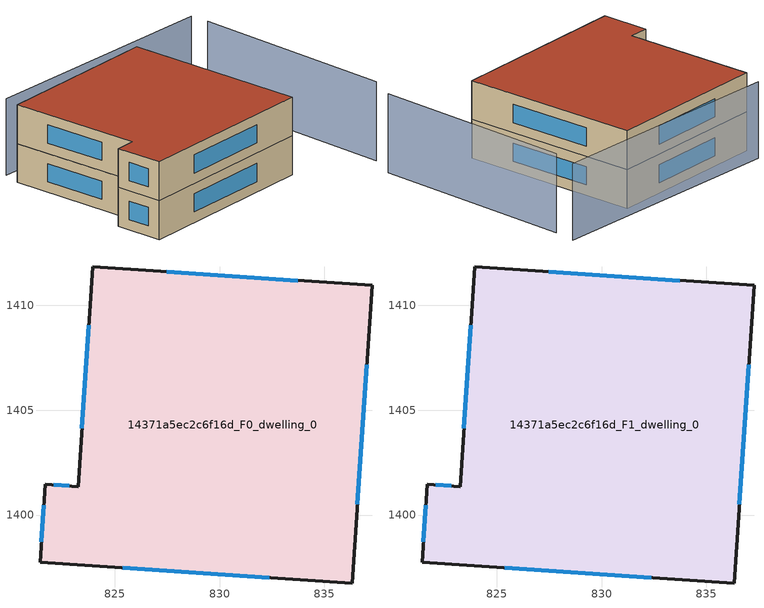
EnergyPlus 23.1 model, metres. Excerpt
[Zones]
14371a5ec2c6f16d_F0_dwelling_0
 floor ground (EU_floor_Construction): 837.27,1410.95 836.33,1396.76 821.43,1397.75 821.68,1401.46 823.25,1401.36 823.94,1411.84 z0
 wall outside (EU_wall_Construction): 823.94,1411.84 823.25,1401.36 821.68,1401.46 821.43,1397.75 836.33,1396.76 837.27,1410.95 823.94,1411.84 z0:3
 window (EU_Window_Construction): 823.76,1409.05 823.43,1404.14 / 833.73,1411.19 827.48,1411.6 / 836.58,1400.53 837.02,1407.18 / 825.39,1397.48 832.37,1397.02 / 821.61,1400.48 821.5,1398.73 / 822.83,1401.39 822.1,1401.44 z0.8:2.2
14371a5ec2c6f16d_F1_dwelling_0
 floor to 14371a5ec2c6f16d_F0_dwelling_0 (EU_floor_Construction): 837.27,1410.95 836.33,1396.76 821.43,1397.75 821.68,1401.46 823.25,1401.36 823.94,1411.84 z3
 wall outside (EU_wall_Construction): 823.94,1411.84 823.25,1401.36 821.68,1401.46 821.43,1397.75 836.33,1396.76 837.27,1410.95 823.94,1411.84 z3:6
 window (EU_Window_Construction): 823.76,1409.05 823.43,1404.14 / 833.73,1411.19 827.48,1411.6 / 836.58,1400.53 837.02,1407.18 / 825.39,1397.48 832.37,1397.02 / 821.61,1400.48 821.5,1398.73 / 822.83,1401.39 822.1,1401.44 z3.8:5.2
 roof outside (EU_roof_Construction): 836.33,1396.76 837.27,1410.95 823.94,1411.84 823.25,1401.36 821.68,1401.46 821.43,1397.75 z6
shading: 841.84,1393.38 843.69,1409.33 z0:6.1; 844.11,1411.06 824.55,1413.27 z0:5.9
[Building]
EU S2 Campaign: North Axis=0; Terrain=City; Solar Distribution=FullExterior
[Site:Location]
Cape.Town.Intl.AP: Latitude=-33.965; Longitude=18.602; Time Zone=2; Elevation=46
[SizingPeriod:WeatherFileDays]
AnnualSizingPeriod: Begin Month=1; Begin Day of Month=1; End Month=12; End Day of Month=31; Day of Week for Start Day=Monday; Use Weather File Daylight Saving Period=No; Use Weather File Rain and Snow Indicators=No
[MATERIAL]
EU_InternalMass_Material: Roughness=MediumRough; Thickness=0.1; Conductivity=1; Density=1800; Specific Heat=900; Thermal Absorptance=0.9; Solar Absorptance=0.7; Visible Absorptance=0.7
[MATERIAL:NOMASS] Roughness=MediumRough; Thermal Absorptance=0.9; Solar Absorptance=0.7; Visible Absorptance=0.7
Name | Thermal Resistance
EU_wall_NoMass | 0.49467
EU_roof_NoMass | 0.448442
EU_floor_NoMass | 1.33616
[WINDOWMATERIAL:SIMPLEGLAZINGSYSTEM]
EU_Window_SimpleGlazing: UFactor=4.49049; Solar Heat Gain Coefficient=0.75; Visible Transmittance=0.75
[CONSTRUCTION]
EU_wall_Construction: EU_wall_NoMass
EU_roof_Construction: EU_roof_NoMass
EU_floor_Construction: EU_floor_NoMass
EU_Window_Construction: EU_Window_SimpleGlazing
EU_InternalMass_Construction: EU_InternalMass_Material
[ZONE] Type=1; Multiplier=1; Ceiling Height=autocalculate; Floor Area=autocalculate; Part of Total Floor Area=Yes
Name | Volume
14371a5ec2c6f16d_F0_dwelling_0 | 587.733
14371a5ec2c6f16d_F1_dwelling_0 | 587.734
[INTERNALMASS] Construction=EU_InternalMass_Construction; Surface Area=195.911
Name | Zone or ZoneList
14371a5ec2c6f16d_F0_dwelling_0_EU_InternalMass | 14371a5ec2c6f16d_F0_dwelling_0
14371a5ec2c6f16d_F1_dwelling_0_EU_InternalMass | 14371a5ec2c6f16d_F1_dwelling_0
[OTHEREQUIPMENT] Fuel Type=Electricity; Design Level Calculation Method=Watts/Area; Power per Zone Floor Area=1; Fraction Latent=0; Fraction Radiant=0; Fraction Lost=0; Carbon Dioxide Generation Rate=0; EndUse Subcategory=EU_Step8_InternalGains
Name | Zone or ZoneList or Space or SpaceList | Schedule
EU_Step8_InternalGain_14371a5ec2c6f16d_F0_dwelling_0_f000 | 14371a5ec2c6f16d_F0_dwelling_0 | EU_Step8_GainSchedule_14371a5ec2c6f16d_F0_dwelling_0_f000
EU_Step8_InternalGain_14371a5ec2c6f16d_F1_dwelling_0_f000 | 14371a5ec2c6f16d_F1_dwelling_0 | EU_Step8_GainSchedule_14371a5ec2c6f16d_F1_dwelling_0_f000
[ZONEVENTILATION:DESIGNFLOWRATE] Schedule=EU_AlwaysOn; Design Flow Rate Calculation Method=AirChanges/Hour; Air Changes per Hour=0.665257; Ventilation Type=Natural; Fan Pressure Rise=0; Fan Total Efficiency=1; Constant Term Coefficient=1; Temperature Term Coefficient=0; Velocity Term Coefficient=0; Velocity Squared Term Coefficient=0; Minimum Indoor Temperature=-100; Maximum Indoor Temperature=100; Delta Temperature=-100; Minimum Outdoor Temperature=-100; Maximum Outdoor Temperature=100; Maximum Wind Speed=40
Name | Zone or ZoneList or Space or SpaceList
EU_ConstantAir_14371a5ec2c6f16d_F0_dwelling_0 | 14371a5ec2c6f16d_F0_dwelling_0
EU_ConstantAir_14371a5ec2c6f16d_F1_dwelling_0 | 14371a5ec2c6f16d_F1_dwelling_0
[HVACTEMPLATE:THERMOSTAT] Constant Heating Setpoint=20; Constant Cooling Setpoint=50
EU_HeatOnly_14371a5ec2c6f16d_F0_dwelling_0; EU_HeatOnly_14371a5ec2c6f16d_F1_dwelling_0
[HVACTEMPLATE:ZONE:IDEALLOADSAIRSYSTEM] System Availability Schedule=EU_AlwaysOn; Maximum Heating Supply Air Temperature=50; Minimum Cooling Supply Air Temperature=13; Maximum Heating Supply Air Humidity Ratio=0.0156; Minimum Cooling Supply Air Humidity Ratio=0.0077; Heating Limit=NoLimit; Cooling Limit=NoLimit; Heating Availability Schedule=EU_AlwaysOn; Cooling Availability Schedule=EU_CoolingOff; Dehumidification Control Type=ConstantSensibleHeatRatio; Cooling Sensible Heat Ratio=0.7; Dehumidification Setpoint=60; Humidification Control Type=None; Humidification Setpoint=30; Outdoor Air Method=None; Outdoor Air Flow Rate per Person=0.00944; Outdoor Air Flow Rate per Zone Floor Area=0; Outdoor Air Flow Rate per Zone=0; Demand Controlled Ventilation Type=None; Outdoor Air Economizer Type=NoEconomizer; Heat Recovery Type=None; Sensible Heat Recovery Effectiveness=0.7; Latent Heat Recovery Effectiveness=0.65
Name | Template Thermostat
14371a5ec2c6f16d_F0_dwelling_0 | EU_HeatOnly_14371a5ec2c6f16d_F0_dwelling_0
14371a5ec2c6f16d_F1_dwelling_0 | EU_HeatOnly_14371a5ec2c6f16d_F1_dwelling_0
[SIZING:ZONE] Zone Cooling Design Supply Air Temperature Input Method=SupplyAirTemperature; Zone Cooling Design Supply Air Temperature=13; Zone Heating Design Supply Air Temperature Input Method=SupplyAirTemperature; Zone Heating Design Supply Air Temperature=50; Zone Cooling Design Supply Air Humidity Ratio=0.008; Zone Heating Design Supply Air Humidity Ratio=0.008; Cooling Design Air Flow Method=DesignDay; Cooling Design Air Flow Rate=0; Cooling Minimum Air Flow per Zone Floor Area=0.000762; Cooling Minimum Air Flow=0; Cooling Minimum Air Flow Fraction=0.2; Heating Design Air Flow Method=DesignDay; Heating Design Air Flow Rate=0; Heating Maximum Air Flow per Zone Floor Area=0.002032; Heating Maximum Air Flow=0.141576; Heating Maximum Air Flow Fraction=0.3; Account for Dedicated Outdoor Air System=No; Dedicated Outdoor Air System Control Strategy=NeutralSupplyAir; Dedicated Outdoor Air Low Setpoint Temperature for Design=autosize; Dedicated Outdoor Air High Setpoint Temperature for Design=autosize; Zone Load Sizing Method=Sensible Load Only No Latent Load; Zone Latent Cooling Design Supply Air Humidity Ratio Input Method=HumidityRatioDifference; Zone Cooling Design Supply Air Humidity Ratio Difference=0.005; Zone Latent Heating Design Supply Air Humidity Ratio Input Method=HumidityRatioDifference; Zone Humidification Design Supply Air Humidity Ratio Difference=0.005
14371a5ec2c6f16d_F0_dwelling_0; 14371a5ec2c6f16d_F1_dwelling_0
[SCHEDULE:CONSTANT]
Name | Hourly Value
EU_AlwaysOn | 1
EU_CoolingOff | 0
[SCHEDULE:FILE] Column Number=1; Rows to Skip at Top=0; Number of Hours of Data=8760; Column Separator=Comma; Interpolate to Timestep=No; Minutes per Item=60; Adjust Schedule for Daylight Savings=Yes
Name | File
EU_Step8_GainSchedule_14371a5ec2c6f16d_F0_dwelling_0_f000 | ../../schedules/14371a5ec2c6f16d/14371a5ec2c6f16d_F0_dwelling_0_f000_gain.csv
EU_Step8_GainSchedule_14371a5ec2c6f16d_F1_dwelling_0_f000 | ../../schedules/14371a5ec2c6f16d/14371a5ec2c6f16d_F1_dwelling_0_f000_gain.csv
